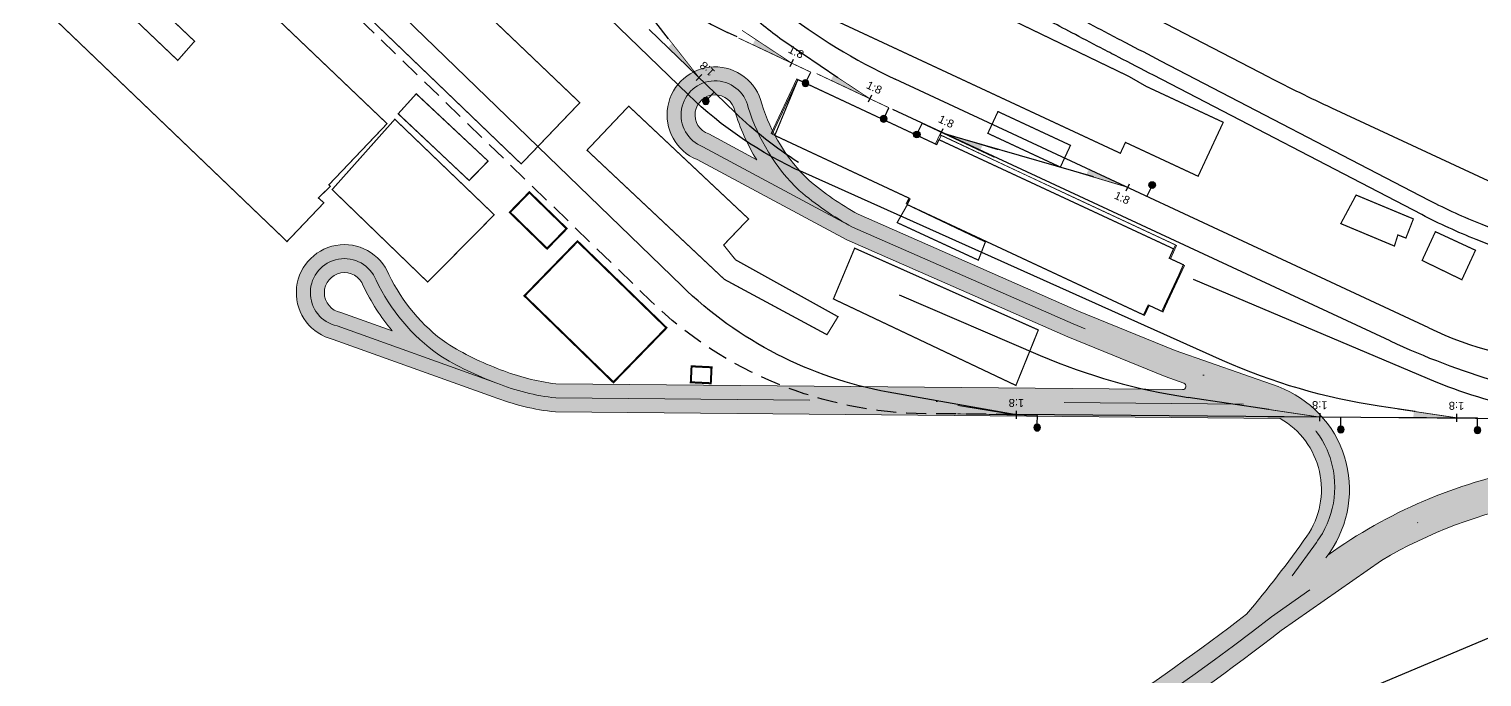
# Model space of a CAD drawing. Header units: metres. Extents: x 286532 to 329498, y 7396783 to 7466136.
# Drawn here: x 324709.2 to 325072.4, y 7397878.3 to 7398040.2 of the extents above; entities that cross this region are included whole.
import ezdxf
from ezdxf.enums import TextEntityAlignment as Align

# ---------------------------------------------------------------- set-up
doc = ezdxf.new("R2010")
doc.units = ezdxf.units.M
doc.header["$LTSCALE"] = 10
for name, pattern in [('DASHDOT', [25.4, 12.7, -6.35, 0, -6.35]), ('DASHED', [0.75, 0.5, -0.25]), ('DASHED2', [0.375, 0.25, -0.125]), ('HIDDENX2', [0.75, 0.5, -0.25])]:
    doc.linetypes.add(name, pattern=pattern)
for name, color, linetype, lineweight in [('_AUX-PLATAFORMA EXISTENTE', 252, 'Continuous', 25), ('DEMOLIÇÃO - EDIF TOMBADO', 16, 'HIDDENX2', 18), ('U-HZ-EIXO LINHA-TESTE', 130, 'TESTE_LINE', 30), ('U-HZ-EIXO PATIO', 200, 'PATIO_LINE', 30), ('VIÁRIO - NOVO', 2, 'Continuous', 18)]:
    doc.layers.add(name, color=color, linetype=linetype, lineweight=lineweight)
for name, color, linetype in [('_EDIFICACOES_PATIO_LAPA', 30, 'Continuous'), ('F-HZ-SISTEMA_VIARIO', 3, 'Continuous'), ('U-HZ-AMV', 3, 'Continuous')]:
    doc.layers.add(name, color=color, linetype=linetype)
doc.styles.add('ARIAL', font='arial.ttf')
doc.styles.get("Standard").update_dxf_attribs({"font": 'arial.ttf'})
doc.linetypes.add('ESTACIONAMENTO_LINE', pattern='A,3.5,-0.25,["ESTAC",Standard,S=0.175,R=0,X=-0.05,Y=-0.1],-0.9', length=4.65)
doc.linetypes.add('PATIO_LINE', pattern='A,3.5,-0.25,["PATIO",Standard,S=0.175,R=0,X=-0.05,Y=-0.1],-0.9', length=4.65)
doc.linetypes.add('TESTE_LINE', pattern='A,3.5,-0.25,["LINHA-TESTE",Standard,S=0.175,R=0,X=-0.05,Y=-0.1],-1.7', length=5.45)

# ---------------------------------------------------------------- blocks, each defined once
blk = doc.blocks.new('AMV 1_8 - METADE')
at = {"layer": 'U-HZ-AMV'}
h = blk.add_hatch(color=250, dxfattribs=at)
h.dxf.hatch_style = 1
h.paths.add_polyline_path([(10.74000000001979, 1.534285713922665), (2.91038304567337e-11, 4.157563182616286e-12), (10.74000000001979, 4.157563182616286e-12)])
at = {"layer": 'U-HZ-AMV', "ltscale": 5}
blk.add_hatch(color=256, dxfattribs=at).paths.add_polyline_path([(-4.456666666927049, -3.066243269476607, 1), (-6.123333332972834, -3.066243269476607, 1)])
for p, q in [((-5.289999999949941, -2.232909936453715), (-5.289999999949941, 4.157563182616286e-12)), ((2.91038304567337e-11, 1.000000000004158), (-2.91038304567337e-11, -0.9999999999958424))]:
    blk.add_line(p, q, dxfattribs=at)
at = {"layer": 'U-HZ-AMV', "ltscale": 5, "const_width": 0.2, "flags": 128}
blk.add_lwpolyline([(-5.289999999949941, 4.157563182616286e-12), (14.70000000004075, 4.157563182616286e-12)], dxfattribs=at)
at = {"layer": 'U-HZ-AMV', "const_width": 0.2, "flags": 128}
blk.add_lwpolyline([(2.91038304567337e-11, 4.157563182616286e-12), (14.70000000004075, 2.099999999631629)], dxfattribs=at)
at = {"layer": 'U-HZ-AMV', "ltscale": 5}
blk.add_circle((-5.289999999949941, -3.066243269476607), 0.8333333330228923, dxfattribs=at)
at = {"layer": 'U-HZ-AMV', "style": 'ARIAL'}
blk.add_attdef('1:8', text='', height=2, dxfattribs=at).set_placement((1.818989403545856e-12, 3), align=Align.MIDDLE_CENTER)
blk = doc.blocks.new('Pátio Lapa')
at = {"layer": 'F-HZ-SISTEMA_VIARIO', "lineweight": 0}
h = blk.add_hatch(color=252, dxfattribs=at)
h.dxf.hatch_style = 1
h.paths.add_polyline_path([(324139.7741833418, 7397036.191468717, -0.1255980565220848), (324125.3423044463, 7397053.349267261, 1.639589389058377), (324111.4138669989, 7397037.153162038), (324151.4058336105, 7397022.839832984, 0.06872146009098745), (324167.0065584898, 7397019.047791354), (324348.1581978973, 7397017.414058937, -0.4384877817856548), (324354.7981190869, 7396987.971948975, -0.02005225435841852), (324339.7411802085, 7396968.498558832), (324359.5741643128, 7396982.616236908, 0.001306491372579538), (324360.5284130081, 7396983.951301283, 0.4879577479553646), (324347.6491942054, 7397025.373888236), (324321.8326347636, 7397034.408257737), (324297.7421776691, 7397044.262812383), (324242.5999605585, 7397068.429730899, -0.04807171891018914), (324230.2705701078, 7397076.949601382, -0.1255980565220888), (324218.5471821608, 7397096.060628419, 1.639589389058361), (324202.3676595651, 7397082.112931739), (324239.7901111761, 7397062.018432556), (324295.0116925184, 7397037.816731453), (324319.3497719042, 7397027.860883279), (324324.011732913, 7397026.229454488, -0.8393272374209707), (324323.7627952427, 7397024.634355744), (324167.0696860547, 7397026.047506699, -0.0612702367310433), (324153.2322587442, 7397029.597359983, -0.04807171907983185)])
h.paths.add_polyline_path([(324126.1703672549, 7397039.302880956), (324113.3366256683, 7397043.899957443, -1.729444128512536), (324118.9158467164, 7397050.561927052, 0.06425011910545285)], flags=16)
h.paths.add_polyline_path([(324211.7780071456, 7397094.258714434, 0.06425011910544406), (324217.279777155, 7397082.047051403), (324205.2711800711, 7397088.499309257, -1.729444128512838)], flags=16)
h = blk.add_hatch(color=252, dxfattribs=at)
h.dxf.hatch_style = 1
edge = h.paths.add_edge_path()
edge.add_arc((324457.9441272707, 7396866.055384298), 155.0000000679479, 79.60629107965308, 87.23670955084249)
edge.add_line((324465.4166497141, 7397020.875155094), (324465.2375432909, 7397011.960263791))
edge.add_arc((324458.0776640535, 7396865.134734219), 147.0000000159216, 87.20820927492586, 89.3038497010911)
edge.add_line((324459.8636869856, 7397012.12388391), (324424.1867106775, 7397012.557384601))
edge.add_arc((324405.7531312553, 7397029.173976679), 24.81749347976912, 280.2568170358371, 317.9675347038466, ccw=False)
edge.add_arc((324433.9773453333, 7396879.945898251), 127.0571510323464, 100.7986501748729, 125.5790934623531)
edge.add_line((324360.0521607855, 7396983.283145737), (324339.7411801941, 7396968.498558825))
edge.add_arc((323930.22266578, 7397504.167969838), 674.2752639262613, 299.7738279568308, 307.3978617941865, ccw=False)
edge.add_arc((324038.825052185, 7397488.795265674), 613.1533519468362, 281.7199605201988, 291.65134067042084, ccw=False)
edge.add_line((324163.3739247347, 7396888.424870542), (324109.3421776323, 7396874.728186431))
edge.add_line((324109.3421776323, 7396874.728186431), (324062.4304156386, 7396862.503179974))
edge.add_line((324062.4304156386, 7396862.503179974), (324065.4988654692, 7396854.518927242))
edge.add_line((324065.4988654692, 7396854.518927242), (324111.4582553477, 7396866.49574956))
edge.add_line((324111.4582553477, 7396866.49574956), (324165.2830677571, 7396880.13997712))
edge.add_arc((324038.8250521806, 7397488.795265674), 621.6533519478996, 281.7371444693754, 291.7069795384807)
edge.add_arc((323930.2226657859, 7397504.167969842), 682.7752639268699, 299.7232012737037, 307.7690971189739)
edge.add_line((324348.4093980566, 7396964.44404228), (324373.4432148834, 7396981.938500427))
edge.add_arc((324434.4108146527, 7396878.414715061), 120.1425085391602, 100.64583743571723, 120.4948348324319, ccw=False)
edge.add_arc((324405.7531312573, 7397029.173976675), 33.31749347480739, 281.1849879226502, 305.1285620326259)
edge.add_line((324424.9244511114, 7397001.924832349), (324447.1429189863, 7397005.277933587))
edge.add_line((324447.1429189863, 7397005.277933587), (324459.7786382968, 7397005.124400591))
edge.add_arc((324458.0776640704, 7396865.134734291), 139.9999999440552, 79.53755406335563, 89.30384969851963, ccw=False)
edge.add_line((324483.5004068292, 7397002.807114), (324485.9078552171, 7397018.512033679))
at = {"layer": '_EDIFICACOES_PATIO_LAPA', "linetype": 'Continuous', "const_width": 0.3}
for points in [[(324173.0629799853, 7397096.311577754), (324132.4032947582, 7397135.105832139), (324128.7994454832, 7397131.231213398), (324097.3662734035, 7397161.013611639), (324086.9648082287, 7397149.642405801), (324158.4052288228, 7397081.015094142)], [(324124.871491399, 7397091.076032241), (324110.3188349822, 7397075.790688407), (324110.6919399205, 7397075.435621222), (324107.7178163876, 7397072.501877333), (324109.0840419683, 7397071.302649389), (324099.8684911964, 7397061.625789154), (324036.9514552507, 7397121.839022482), (324046.1711004174, 7397132.015865952), (324072.5581769061, 7397106.882945023), (324076.7615072646, 7397111.668685289), (324050.9732352088, 7397136.164681378), (324063.6147086018, 7397149.481609494)], [(324333.8913115285, 7397091.419424138), (324327.6106831155, 7397077.935402791), (324309.4433761531, 7397086.398454825), (324308.1760543085, 7397083.677741437), (324225.7128418622, 7397122.09030337), (324226.9464769562, 7397124.727289804), (324219.2891523468, 7397128.993137064), (324223.7198817984, 7397138.467172399), (324218.0812578418, 7397140.856426017), (324215.6858378428, 7397135.563864161), (324207.3321226782, 7397139.296396137), (324208.5202606975, 7397141.750749012), (324203.466249565, 7397143.968209601), (324206.3508249161, 7397150.37680329), (324218.7710391761, 7397144.978915767), (324219.2438020029, 7397146.047080226), (324225.9296566325, 7397143.193235474), (324233.3338981704, 7397140.010540163), (324310.2768318504, 7397102.900267554), (324314.6161935677, 7397100.398565111)], [(324227.5710637591, 7397102.082415939), (324262.2643094718, 7397085.850775978), (324262.8385793764, 7397087.074457341), (324321.4680257316, 7397059.799711858), (324320.4009429733, 7397057.454251196), (324323.9226650628, 7397055.8183577), (324318.8000088952, 7397044.062415842), (324315.4018650207, 7397045.646295635), (324313.9418174927, 7397043.299669039), (324254.9381377113, 7397070.839265149), (324255.3356940806, 7397072.466560261), (324221.7886516697, 7397088.134299241)], [(324150.1188459353, 7397081.734973741), (324132.1758773917, 7397098.542468494), (324127.6668867127, 7397093.555224458), (324145.3749821934, 7397076.877730524)], [(324234.8380509561, 7397038.34062268), (324237.5948717971, 7397042.837517728), (324211.9809397901, 7397057.05199276), (324209.0055099523, 7397060.750905332), (324215.2454029999, 7397067.278204137), (324185.2812986709, 7397095.451601963), (324174.8496881446, 7397084.441422266), (324209.1933082854, 7397052.161877009)], [(324151.669798594, 7397068.300413094), (324135.0393759052, 7397051.489197567), (324111.1464395591, 7397074.605134143), (324126.8202644892, 7397092.180533302)], [(324367.1023628183, 7397073.234220034), (324381.4205185322, 7397067.274906689), (324379.549871075, 7397062.490309282), (324377.5471779148, 7397063.273453241), (324376.6771434504, 7397060.489582558), (324363.2715702606, 7397066.100190751)], [(324254.9381377113, 7397070.839265149), (324274.4414915943, 7397061.544765998), (324272.680882223, 7397056.970380916), (324252.3795889947, 7397066.353269904)], [(324393.5381254398, 7397052.074669669), (324396.9425776175, 7397059.443038375), (324386.9202230482, 7397064.081264852), (324383.6072664012, 7397056.895153023)], [(324287.670076032, 7397039.523671431), (324282.0640023582, 7397025.662023361), (324236.4475413568, 7397047.276707431), (324241.7587129609, 7397059.958693391)]]:
    blk.add_lwpolyline(points, close=True, dxfattribs=at)
at = {"layer": '_EDIFICACOES_PATIO_LAPA', "color": 121, "linetype": 'DASHED2', "ltscale": 10, "const_width": 0.3}
blk.add_lwpolyline([(324293.17682181, 7397080.221827114), (324275.0439862656, 7397088.65985266), (324277.575393929, 7397094.099703323), (324295.7082294738, 7397085.661677778)], close=True, dxfattribs=at)
at = {"layer": '_EDIFICACOES_PATIO_LAPA', "color": 152, "linetype": 'DASHED', "ltscale": 10, "true_color": 0x2776bb, "const_width": 0.5}
for points in [[(324155.5646840251, 7397068.921038422), (324164.8729520715, 7397059.846007065), (324169.759864101, 7397064.857804038), (324160.4515960511, 7397073.932835399)], [(324159.2324391527, 7397048.06072926), (324181.4531512966, 7397026.444971549), (324194.7040034996, 7397040.061686131), (324172.4832913519, 7397061.677443847)], [(324200.8004922171, 7397026.445724935), (324205.7947347563, 7397026.205806768), (324205.9879622641, 7397030.201138292), (324200.9937197202, 7397030.441056463)]]:
    blk.add_lwpolyline(points, close=True, dxfattribs=at)
at = {"layer": 'DEMOLIÇÃO - EDIF TOMBADO', "ltscale": 10}
for points in [[(324221.5072829569, 7397088.308105195), (324220.8975963382, 7397088.593107346), (324227.2896950463, 7397102.256221893), (324261.982940759, 7397086.024581932), (324263.0638376376, 7397088.327807915), (324283.4085549623, 7397078.806890056), (324295.6901570376, 7397073.058295351), (324295.6948747825, 7397073.056087134), (324321.9162682113, 7397060.784954188), (324320.4009429733, 7397057.454251196), (324323.9226650628, 7397055.8183577), (324318.5186401824, 7397044.236221796), (324315.1204963079, 7397045.820101589), (324313.9418174927, 7397043.299669039), (324295.7737562279, 7397051.792728259), (324295.7690860344, 7397051.794911366), (324254.6567689985, 7397071.013071103), (324255.3356940806, 7397072.466560261), (324242.1287700547, 7397078.651600495), (324242.1259101419, 7397078.652939844)], [(324221.7886516697, 7397088.134299241), (324221.178965051, 7397088.419301392), (324227.5710637591, 7397102.082415939), (324262.2643094718, 7397085.850775978), (324263.3452063504, 7397088.154001961), (324283.6899236751, 7397078.633084102), (324295.9715257504, 7397072.884489397), (324295.9762434953, 7397072.88228118), (324322.197636924, 7397060.611148234), (324320.682311686, 7397057.280445242), (324324.2040337755, 7397055.644551746), (324318.8000088952, 7397044.062415842), (324315.4018650207, 7397045.646295635), (324314.2231862054, 7397043.125863086), (324296.0551249406, 7397051.618922305), (324296.0504547472, 7397051.621105412), (324254.9381377113, 7397070.839265149), (324255.6170627934, 7397072.292754307), (324242.4101387675, 7397078.477794541), (324242.4072788547, 7397078.47913389)], [(324221.7886516697, 7397088.134299241), (324221.178965051, 7397088.419301392), (324227.5710637591, 7397102.082415939), (324262.2643094718, 7397085.850775978), (324263.3452063504, 7397088.154001961), (324283.6899236751, 7397078.633084102), (324295.9715257504, 7397072.884489397), (324295.9762434953, 7397072.88228118), (324322.197636924, 7397060.611148234), (324320.682311686, 7397057.280445242), (324324.2040337755, 7397055.644551746), (324318.8000088952, 7397044.062415842), (324315.4018650207, 7397045.646295635), (324314.2231862054, 7397043.125863086), (324296.0551249406, 7397051.618922305), (324296.0504547472, 7397051.621105412), (324254.9381377113, 7397070.839265149), (324255.6170627934, 7397072.292754307), (324242.4101387675, 7397078.477794541), (324242.4072788547, 7397078.47913389)], [(324145.3749821934, 7397076.877730524), (324127.6668867127, 7397093.555224458), (324132.1758773917, 7397098.542468494), (324150.1188459353, 7397081.734973741)]]:
    blk.add_lwpolyline(points, close=True, dxfattribs=at)
at = {"layer": 'F-HZ-SISTEMA_VIARIO', "lineweight": 0}
for points in [[(324242.5999605585, 7397068.429730899, -0.04807171891018955), (324230.2705701078, 7397076.949601382, -0.1255980565220874), (324218.5471821608, 7397096.060628419, 1.639589389058372), (324202.3676595651, 7397082.112931739), (324239.7901111761, 7397062.018432556)], [(324242.5999605585, 7397068.429730899), (324297.7421776691, 7397044.262812383), (324321.8326347636, 7397034.408257737), (324347.6491942054, 7397025.373888236, -0.4879577479553596), (324360.5284130081, 7396983.951301283, -0.001306491372580068), (324359.5741643128, 7396982.616236908, -0.001306491372580068)], [(324153.2322586948, 7397029.597360002, -0.04807171891018955), (324139.7741833418, 7397036.191468717, -0.1255980565220874), (324125.3423044463, 7397053.349267261, 1.639589389058372), (324111.4138669989, 7397037.153162038), (324151.4058336092, 7397022.839832984)], [(324153.2322586944, 7397029.597360003, 0.06127023696070433), (324167.0696860547, 7397026.047506699), (324323.762795252, 7397024.634355744)], [(324151.4058336093, 7397022.839832984, 0.06872146009624082), (324167.0065584898, 7397019.047791354), (324348.1581978979, 7397017.414058937)], [(324348.1581978973, 7397017.414058937, -0.4384877817849636), (324354.7981190869, 7396987.971948975, -0.02005225435844834), (324339.7411802085, 7396968.498558832)]]:
    blk.add_lwpolyline(points, format="xyb", dxfattribs=at)
at = {"layer": 'F-HZ-SISTEMA_VIARIO', "color": 2, "linetype": 'DASHDOT', "lineweight": 0, "ltscale": 0.5}
for points in [[(324241.195035867, 7397065.224081727), (324203.8412948815, 7397085.294366956, -1.669857084886478), (324215.1672137138, 7397095.144014343, 0.126877406570697), (324227.9197354694, 7397074.353971562, 0.05043830072427748), (324241.195035867, 7397065.224081727)], [(324152.3190461518, 7397026.218596493), (324112.398624494, 7397040.518185629, -1.669857084886478), (324122.135968925, 7397051.940799799, 0.126877406570697), (324137.8349476914, 7397033.27546413, 0.05043830072427748), (324152.3190461518, 7397026.218596493)], [(324152.3190461519, 7397026.218596493, 0.06674668198782922), (324167.0381222722, 7397022.547649027), (324338.9636102103, 7397020.997123489)]]:
    blk.add_lwpolyline(points, format="xyb", dxfattribs=at)
at = {"layer": 'F-HZ-SISTEMA_VIARIO', "lineweight": 0}
for points in [[(324217.279777155, 7397082.047051403), (324205.2711800711, 7397088.499309257, -1.729444128512437), (324211.7780071456, 7397094.258714434, 0.06425011910545562)], [(324126.1703672549, 7397039.302880956), (324113.3366256683, 7397043.899957443, -1.729444128512437), (324118.9158467164, 7397050.561927052, 0.06425011910545562)]]:
    blk.add_lwpolyline(points, format="xyb", close=True, dxfattribs=at)
blk.add_lwpolyline([(324239.7901111761, 7397062.018432556), (324295.0116925184, 7397037.816731453), (324319.3497719042, 7397027.860883279), (324324.0234060207, 7397026.225369545)], dxfattribs=at)
at = {"layer": 'F-HZ-SISTEMA_VIARIO', "color": 2, "linetype": 'DASHDOT', "lineweight": 0, "ltscale": 0.5, "flags": 128}
for points in [[(324241.1950358669, 7397065.224081727), (324296.3769350937, 7397041.039771918), (324320.5912033339, 7397031.134570508), (324346.4178015207, 7397022.096688, -0.5044478427982306), (324357.1614421549, 7396986.415022873), (324351.1051201235, 7396978.123171787)], [(324063.9826902587, 7396858.464087415), (324110.412664006, 7396870.563541897), (324164.3395720099, 7396884.233650002, 0.04344663421993188), (324266.9229005268, 7396915.018293835, 0.03505080139645567), (324345.9186249375, 7396967.827351989), (324371.1700456326, 7396985.473878908, -0.08621459584485533), (324410.9823504413, 7397000.530096953)]]:
    blk.add_lwpolyline(points, format="xyb", dxfattribs=at)
at = {"layer": 'F-HZ-SISTEMA_VIARIO', "lineweight": 0}
blk.add_arc((324323.7468542433, 7397025.453818052), 0.8196173431033039, 267.8521392917895, 70.28049616348693, dxfattribs=at)
at = {"layer": 'U-HZ-EIXO LINHA-TESTE', "linetype": 'ByBlock', "flags": 128}
blk.add_lwpolyline([(323803.3877156129, 7397713.08599987), (323824.645105635, 7397642.614262746, 0.0550378024671962), (323846.1610585955, 7397592.136991612), (323865.509333303, 7397557.780626075, 0.01172645910618803), (323880.0923428556, 7397533.249643808, 0.05488633088319931), (324086.1841405083, 7397272.827514874, 0.05787817828698068), (324190.5778726766, 7397189.088835153, 0.0178201226951189), (324289.1748925848, 7397132.008120146, 0.0009480104262331275), (324296.1633289932, 7397128.305222251), (324345.1841010297, 7397102.783572723, 0.01096427148761438), (324360.925379411, 7397095.044760561), (324832.1820988304, 7396876.059291442)], format="xyb", dxfattribs=at)
at = {"layer": 'U-HZ-EIXO PATIO', "lineweight": -3}
for p, q in [((324212.3754146384, 7397112.750785189), (324209.9322912782, 7397113.887680589)), ((324224.2875071084, 7397111.630900922), (324237.5408364364, 7397102.592787202)), ((324385.2418924157, 7397040.01529927), (324251.891854715, 7397102.220975328)), ((324301.4514441061, 7397077.751212852), (324264.4530381077, 7397088.450432521)), ((324301.4514441061, 7397077.751212852), (324264.4530381077, 7397088.450432521)), ((324301.4514441061, 7397077.751212852), (324264.4530381077, 7397088.450432521)), ((324252.8593809258, 7397048.292792374), (324288.1383857268, 7397033.159171562)), ((324345.3244943633, 7397019.643303372), (324325.1517077421, 7397022.651130931))]:
    blk.add_line(p, q, dxfattribs=at)
at = {"layer": 'U-HZ-EIXO PATIO', "linetype": 'ByBlock', "lineweight": -3}
for p, q in [((324460.5090077743, 7397016.87973957), (324282.1509025173, 7397018.40010612)), ((324463.8206106964, 7396989.346835298), (324364.9413244182, 7396947.671596805))]:
    blk.add_line(p, q, dxfattribs=at)
at = {"layer": 'U-HZ-EIXO PATIO', "lineweight": -3, "flags": 128}
for points in [[(324195.2600914894, 7397112.272587368), (324188.8614060378, 7397120.428117461, 0.03435055621285477), (324179.6690137468, 7397130.618744865), (324172.4467712625, 7397137.596453174), (323978.4569458841, 7397325.018077383)], [(324381.8598270608, 7397019.127178368), (324372.9045573129, 7397020.462437981, -0.06838915198596723), (324333.7047698752, 7397031.929078546), (324228.8107131266, 7397078.915901945, -0.08697708213149634), (324200.2085157707, 7397098.260376045), (323972.1831227204, 7397318.565175238)], [(324227.7129939575, 7397081.376196207, -0.05053452205862165), (324211.8742850607, 7397093.852350658), (324190.3715598786, 7397114.627026187)], [(324375.5871132869, 7397036.801026571), (324375.5871132869, 7397036.801026571, -0.07200620294932855), (324375.5871132869, 7397036.801026571), (324251.2966236806, 7397094.63899261)], [(324417.7641717222, 7397018.75308629), (324411.3230653878, 7397019.713476025, -0.06309249563331293), (324387.1240396251, 7397026.515882417), (324326.454317847, 7397052.170112574)]]:
    blk.add_lwpolyline(points, format="xyb", dxfattribs=at)
at = {"layer": 'U-HZ-EIXO PATIO', "linetype": 'DASHED', "lineweight": -3, "flags": 128}
blk.add_lwpolyline([(324282.1509025181, 7397018.404148524), (324259.5212636449, 7397018.597048903, -0.1924653584428738), (324190.825826198, 7397046.738706077), (324011.2091243778, 7397220.588852745)], format="xyb", dxfattribs=at)
at = {"layer": 'U-HZ-EIXO PATIO', "lineweight": -3}
blk.add_lwpolyline([(324282.1320005692, 7397018.287614041), (324250.1062435334, 7397023.997215357, -0.1481836247064428), (324198.5236500553, 7397050.515521425), (324023.748759124, 7397219.679302501)], format="xyb", dxfattribs=at)
at = {"layer": 'U-HZ-EIXO PATIO', "linetype": 'ESTACIONAMENTO_LINE', "lineweight": -3, "flags": 128}
for points in [[(324501.027568305, 7397017.090033952), (324501.027568305, 7397017.090033952), (324488.0541110861, 7397024.009986904), (324486.105693932, 7397024.955153951, -0.01548145698618008), (324458.7169475679, 7397039.380798636, 0.03415187910183824), (324427.9632500994, 7397054.140369846), (324398.6026470304, 7397065.839614552, -0.02492232116053058), (324385.3752509358, 7397071.89027567), (324318.2969570234, 7397106.714243741, -0.0001354300271849513), (324309.5514715565, 7397111.257505619, -0.0002708602260560332), (324305.1680349957, 7397113.539217064, -0.0005417202414801827), (324297.8629293756, 7397117.356847194, -0.0006771503637174532), (324292.0112890819, 7397120.433083751, -0.0009480104089074154), (324284.9930307585, 7397124.151783107, -0.001083440735683), (324278.8497422586, 7397127.438906501, -0.001354300778121839), (324271.9638313964, 7397131.166686271, -0.001489731357610435), (324265.7075136722, 7397134.59978578, -0.001760591969052687), (324258.911113208, 7397138.386942159, -0.001896022936651599), (324252.6102416069, 7397141.95861094, -0.01451630908512886), (324206.7318432641, 7397169.993100873), (324206.7318432641, 7397169.993100873)], [(324470.461683132, 7397032.900268597), (324397.1219948846, 7397062.123747328, -0.02492232116048338), (324383.5322043768, 7397068.340179984), (324316.4539104638, 7397103.164148055, -0.0001354300271874043), (324307.7065021108, 7397107.708408868, -0.0002708602260519684), (324303.3192213963, 7397109.992121312, -0.0005417202414737585), (324296.0064339931, 7397113.813765923, -0.000677150363708597), (324290.1452037281, 7397116.895043976, -0.000948010408922821), (324283.113542465, 7397120.620845023, -0.001083440735666585), (324276.9549694208, 7397123.916146803, -0.001354300778195354), (324270.0500029597, 7397127.654242576, -0.001489731357659887), (324263.7727889599, 7397131.098808733, -0.001760591969011681), (324256.9517815326, 7397134.899676843, -0.00189602293663186), (324250.624518826, 7397138.486305504, -0.01451630908502548), (324204.5479737539, 7397166.641875132, -0.01451630908502548)], [(324470.461683132, 7397032.900268597), (324397.1219948846, 7397062.123747328, -0.02492232116048338), (324383.5322043768, 7397068.340179984), (324316.4539104638, 7397103.164148055, -0.0001354300271874043), (324307.7065021108, 7397107.708408868, -0.0002708602260519684), (324303.3192213963, 7397109.992121312, -0.0005417202414737585), (324296.0064339931, 7397113.813765923, -0.000677150363708597), (324290.1452037281, 7397116.895043976, -0.000948010408922821), (324283.113542465, 7397120.620845023, -0.001083440735666585), (324276.9549694208, 7397123.916146803, -0.001354300778195354), (324270.0500029597, 7397127.654242576, -0.001489731357659887), (324263.7727889599, 7397131.098808733, -0.001760591969011681), (324256.9517815326, 7397134.899676843, -0.00189602293663186), (324250.624518826, 7397138.486305504, -0.01451630908502548), (324204.5479737539, 7397166.641875132, -0.01451630908502548)]]:
    blk.add_lwpolyline(points, format="xyb", dxfattribs=at)
at = {"layer": 'U-HZ-EIXO PATIO', "lineweight": -3, "ltscale": 5}
for centre, radius, start, end in [((324315.3042975456, 7397238.15795372), 150, 219.4536209829764, 244.9916954555256), ((324239.4653806906, 7397177.352604994), 70, 225.7720084402668, 245.0453186576312), ((324263.7263060099, 7397169.463254689), 70, 226.000680803273, 235.7079504506248), ((324459.9673687498, 7397218.129382015), 200, 245.0453186576312, 261.5194917526005), ((324427.5168543031, 7397130.639951531), 100, 244.9916954555256, 265.1133541160636), ((324347.2726494108, 7397171.011044449), 150, 246.7821384387556, 261.5194917526005)]:
    blk.add_arc(centre, radius, start, end, dxfattribs=at)
at = {"layer": 'VIÁRIO - NOVO'}
for points in [[(324360.0521607855, 7396983.283145737, -0.1085484258791659), (324410.1721496717, 7397004.753078685)], [(324065.4988654692, 7396854.518927242), (324111.4582553477, 7396866.49574956), (324165.2830677571, 7396880.13997712, 0.04352907342183091), (324268.7497221878, 7396911.224892377, 0.03512127350701016), (324348.4093980566, 7396964.44404228), (324373.4432148834, 7396981.938500427, -0.08588106829592775), (324411.7737093326, 7396996.405324098)], [(324062.4304156386, 7396862.503179974), (324109.3421776323, 7396874.728186431), (324163.3739247347, 7396888.424870542, 0.0433609654834605), (324265.0526068788, 7396918.902182279, 0.03327839978244461), (324339.7411802161, 7396968.498558842)]]:
    blk.add_lwpolyline(points, format="xyb", dxfattribs=at)
at = {"layer": 'U-HZ-AMV'}
ref = blk.add_blockref('AMV 1_8 - METADE', (324202.8403990201, 7397102.611005045, 725.9999999999999), dxfattribs=dict(at, xscale=-1, rotation=316.2472092945906))
ref.add_attrib('1:8', '1:8', dxfattribs={"height": 1.999999999999999, "rotation": 136.2472092747735, "style": 'ARIAL'}).set_placement((324204.8971182033, 7397104.759272451, 725.9999999999999), align=Align.MIDDLE_CENTER)
ref = blk.add_blockref('AMV 1_8 - METADE', (324202.8403990201, 7397102.611005045, 725.9999999999999), dxfattribs=dict(at, xscale=-1, rotation=316.2472092945906))
ref.add_attrib('1:8', '1:8', dxfattribs={"height": 1.999999999999999, "rotation": 136.2472092747735, "style": 'ARIAL'}).set_placement((324204.8971182033, 7397104.759272451, 725.9999999999999), align=Align.MIDDLE_CENTER)
ref = blk.add_blockref('AMV 1_8 - METADE', (324202.8403990201, 7397102.611005045, 725.9999999999999), dxfattribs=dict(at, xscale=-1, rotation=316.2472092945906))
ref.add_attrib('1:8', '1:8', dxfattribs={"height": 1.999999999999999, "rotation": 136.2472092747735, "style": 'ARIAL'}).set_placement((324204.8971182033, 7397104.759272451, 725.9999999999999), align=Align.MIDDLE_CENTER)
ref = blk.add_blockref('AMV 1_8 - METADE', (324225.9999487373, 7397106.212451711), dxfattribs=dict(at, xscale=-0.9999999999999994, rotation=334.7228213595032))
ref.add_attrib('1:8', '1:8', dxfattribs={"height": 2, "rotation": 334.7228213846871, "style": 'ARIAL'}).set_placement((324227.1168687802, 7397109.00268688), align=Align.MIDDLE_CENTER)
ref = blk.add_blockref('AMV 1_8 - METADE', (324225.9999487373, 7397106.212451711), dxfattribs=dict(at, xscale=-0.9999999999999994, rotation=334.7228213595032))
ref.add_attrib('1:8', '1:8', dxfattribs={"height": 2, "rotation": 334.7228213846871, "style": 'ARIAL'}).set_placement((324227.1168687802, 7397109.00268688), align=Align.MIDDLE_CENTER)
ref = blk.add_blockref('AMV 1_8 - METADE', (324225.9999487373, 7397106.212451711), dxfattribs=dict(at, xscale=-0.9999999999999994, rotation=334.7228213595032))
ref.add_attrib('1:8', '1:8', dxfattribs={"height": 2, "rotation": 334.7228213846871, "style": 'ARIAL'}).set_placement((324227.1168687802, 7397109.00268688), align=Align.MIDDLE_CENTER)
ref = blk.add_blockref('AMV 1_8 - METADE', (324245.5366297778, 7397097.319074923), dxfattribs=dict(at, xscale=-0.9999999999999994, rotation=334.7228213595032))
ref.add_attrib('1:8', '1:8', dxfattribs={"height": 2, "rotation": 334.7228213846871, "style": 'ARIAL'}).set_placement((324246.6535498207, 7397100.109310091), align=Align.MIDDLE_CENTER)
ref = blk.add_blockref('AMV 1_8 - METADE', (324245.5366297778, 7397097.319074923), dxfattribs=dict(at, xscale=-0.9999999999999994, rotation=334.7228213595032))
ref.add_attrib('1:8', '1:8', dxfattribs={"height": 2, "rotation": 334.7228213846871, "style": 'ARIAL'}).set_placement((324246.6535498207, 7397100.109310091), align=Align.MIDDLE_CENTER)
ref = blk.add_blockref('AMV 1_8 - METADE', (324245.5366297778, 7397097.319074923), dxfattribs=dict(at, xscale=-0.9999999999999994, rotation=334.7228213595032))
ref.add_attrib('1:8', '1:8', dxfattribs={"height": 2, "rotation": 334.7228213846871, "style": 'ARIAL'}).set_placement((324246.6535498207, 7397100.109310091), align=Align.MIDDLE_CENTER)
at = {"layer": 'U-HZ-AMV', "rotation": 334.856287934753}
blk.add_blockref('AMV 1_8 - METADE', (324263.3800398529, 7397088.900475454), dxfattribs=at).add_auto_attribs({'1:8': '1:8'})
blk.add_blockref('AMV 1_8 - METADE', (324263.3800398529, 7397088.900475454), dxfattribs=at).add_auto_attribs({'1:8': '1:8'})
blk.add_blockref('AMV 1_8 - METADE', (324263.3800398529, 7397088.900475454), dxfattribs=at).add_auto_attribs({'1:8': '1:8'})
at = {"layer": 'U-HZ-AMV'}
ref = blk.add_blockref('AMV 1_8 - METADE', (324310.0285721895, 7397075.171048815), dxfattribs=dict(at, rotation=155.26056957413))
ref.add_attrib('1:8', '1:8', dxfattribs={"height": 2, "rotation": 335.2605695492211, "style": 'ARIAL'}).set_placement((324308.6191502103, 7397072.545863294), align=Align.MIDDLE_CENTER)
ref = blk.add_blockref('AMV 1_8 - METADE', (324310.0285721895, 7397075.171048815), dxfattribs=dict(at, rotation=155.26056957413))
ref.add_attrib('1:8', '1:8', dxfattribs={"height": 2, "rotation": 335.2605695492211, "style": 'ARIAL'}).set_placement((324308.6191502103, 7397072.545863294), align=Align.MIDDLE_CENTER)
ref = blk.add_blockref('AMV 1_8 - METADE', (324310.0285721895, 7397075.171048815), dxfattribs=dict(at, rotation=155.26056957413))
ref.add_attrib('1:8', '1:8', dxfattribs={"height": 2, "rotation": 335.2605695492211, "style": 'ARIAL'}).set_placement((324308.6191502103, 7397072.545863294), align=Align.MIDDLE_CENTER)
ref = blk.add_blockref('AMV 1_8 - METADE', (324282.1320005705, 7397018.287614041, 725.9999999999999), dxfattribs=dict(at, xscale=-1, rotation=358.9169332781427))
ref.add_attrib('1:8', '1:8', dxfattribs={"height": 1.999999999999999, "rotation": 178.9169332508747, "style": 'ARIAL'}).set_placement((324282.1882164809, 7397021.261161824, 725.9999999999999), align=Align.MIDDLE_CENTER)
ref = blk.add_blockref('AMV 1_8 - METADE', (324282.1320005705, 7397018.287614041, 725.9999999999999), dxfattribs=dict(at, xscale=-1, rotation=358.9169332781427))
ref.add_attrib('1:8', '1:8', dxfattribs={"height": 1.999999999999999, "rotation": 178.9169332508747, "style": 'ARIAL'}).set_placement((324282.1882164809, 7397021.261161824, 725.9999999999999), align=Align.MIDDLE_CENTER)
ref = blk.add_blockref('AMV 1_8 - METADE', (324282.1320005705, 7397018.287614041, 725.9999999999999), dxfattribs=dict(at, xscale=-1, rotation=358.9169332781427))
ref.add_attrib('1:8', '1:8', dxfattribs={"height": 1.999999999999999, "rotation": 178.9169332508747, "style": 'ARIAL'}).set_placement((324282.1882164809, 7397021.261161824, 725.9999999999999), align=Align.MIDDLE_CENTER)
ref = blk.add_blockref('AMV 1_8 - METADE', (324357.9985350666, 7397017.753563017), dxfattribs=dict(at, xscale=-1, rotation=359.6495940660637))
ref.add_attrib('1:8', '1:8', dxfattribs={"height": 1.999999999999999, "rotation": 179.6495940777138, "style": 'ARIAL'}).set_placement((324358.0167236414, 7397020.727586522), align=Align.MIDDLE_CENTER)
ref = blk.add_blockref('AMV 1_8 - METADE', (324357.9985350666, 7397017.753563017), dxfattribs=dict(at, xscale=-1, rotation=359.6495940660637))
ref.add_attrib('1:8', '1:8', dxfattribs={"height": 1.999999999999999, "rotation": 179.6495940777138, "style": 'ARIAL'}).set_placement((324358.0167236414, 7397020.727586522), align=Align.MIDDLE_CENTER)
ref = blk.add_blockref('AMV 1_8 - METADE', (324357.9985350666, 7397017.753563017), dxfattribs=dict(at, xscale=-1, rotation=359.6495940660637))
ref.add_attrib('1:8', '1:8', dxfattribs={"height": 1.999999999999999, "rotation": 179.6495940777138, "style": 'ARIAL'}).set_placement((324358.0167236414, 7397020.727586522), align=Align.MIDDLE_CENTER)
ref = blk.add_blockref('AMV 1_8 - METADE', (324392.1853710944, 7397017.587606438), dxfattribs=dict(at, xscale=-1, rotation=359.6495940660637))
ref.add_attrib('1:8', '1:8', dxfattribs={"height": 1.999999999999999, "rotation": 179.6495940777138, "style": 'ARIAL'}).set_placement((324392.2035596691, 7397020.561629944), align=Align.MIDDLE_CENTER)

msp = doc.modelspace()

# ---------------------------------------------------------------- block references
at = {"layer": '_AUX-PLATAFORMA EXISTENTE'}
msp.add_blockref('Pátio Lapa', (673.8537161716376, 925.5053424220532), dxfattribs=at)

doc.saveas('drawing.dxf')
